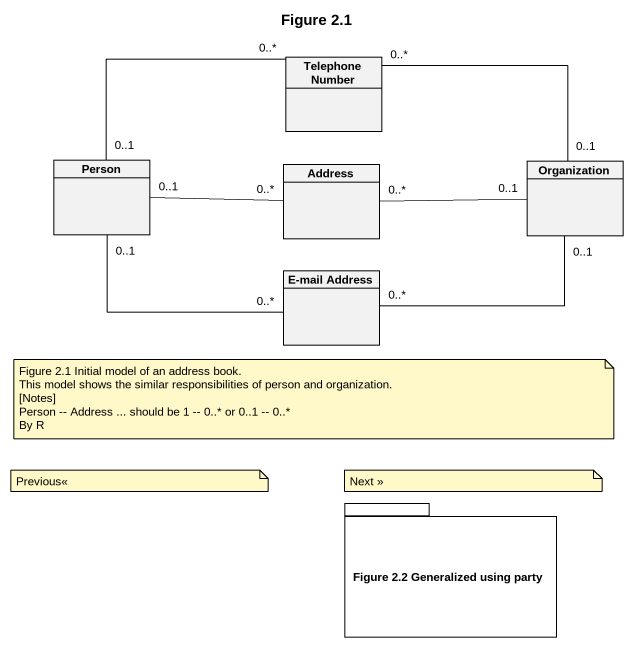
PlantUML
@startuml
title Figure 2.1
hide circle
hide empty members
class "Telephone Number" as Telephone_Number
class "Person" as Person_
class Address
class Organization
class "E-mail Address" as E_mail_Address
package "Figure 2.2 Generalized using party" as Figure_2_2_Generalized {
}
Person_ "0..1" -right- "0..*" Telephone_Number
Person_ "0..1" -right- "0..*" Address
Person_ "0..1" -right- "0..*" E_mail_Address
Organization "0..1" -left- "0..*" Telephone_Number
Organization "0..1" -left- "0..*" Address
Organization "0..1" -left- "0..*" E_mail_Address
note as N1
  Figure 2.1 Initial model of an address book.
  This model shows the similar responsibilities of person and organization.
  [Notes]
  Person ~-- Address ... should be 1 ~-- 0..* or 0..1 ~-- 0..*
  By R
end note
note as N2
  Previous<<
end note
note as N3
  Next >>
end note
@enduml
